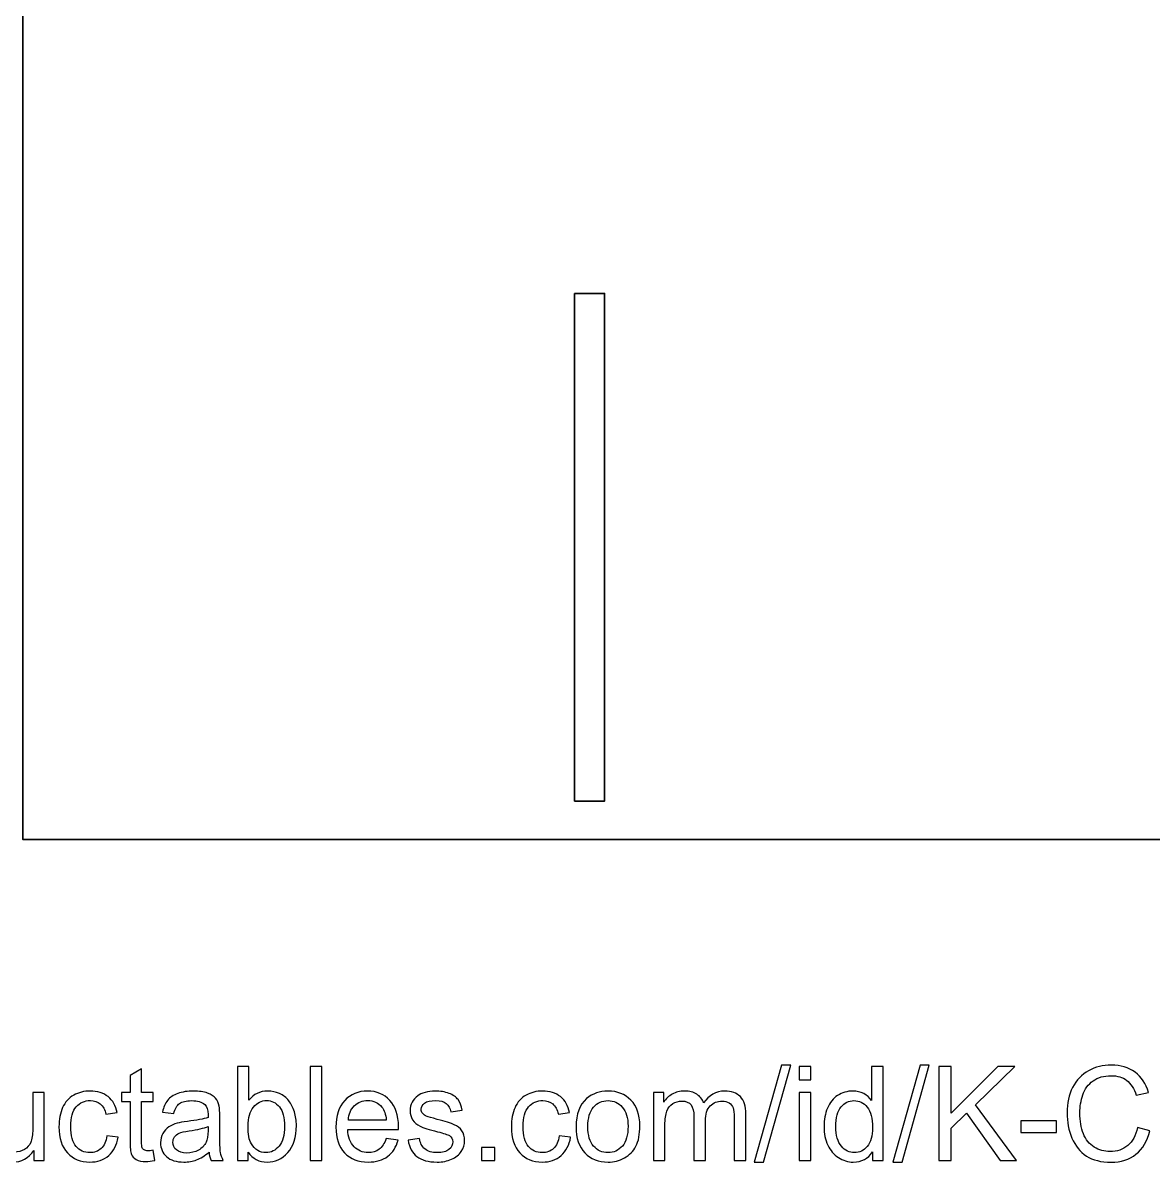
# Model space of a CAD drawing. Header units: centimetres. Extents: x -25 to 25, y -18.5 to 14.8.
# Drawn here: x 0.67 to 12.65, y -18.25 to -6.18 of the extents above; entities that cross this region are included whole.
import ezdxf

# ---------------------------------------------------------------- set-up
doc = ezdxf.new("R2010")
doc.units = ezdxf.units.CM
doc.header["$MEASUREMENT"] = 0
doc.layers.add('layer 1', color=7, linetype='Continuous')

msp = doc.modelspace()

# ---------------------------------------------------------------- linework, layer by layer
at = {"layer": 'layer 1', "color": 242, "lineweight": 35}
for points in [[(0.67501, 11.82863), (0.67501, 11.82863), (25.0088, 11.82863), (25.0088, 11.82863), (25.0088, 11.82863), (25.0088, 11.82863), (25.0088, -14.82707), (25.0088, -14.82707), (25.0088, -14.82707), (25.0088, -14.82707), (0.67501, -14.82707), (0.67501, -14.82707), (0.67501, -14.82707), (0.67501, -14.82707), (0.67501, 11.82863), (0.67501, 11.82863)], [(6.51891, -9.04319), (6.51891, -9.04319), (6.83665, -9.04319), (6.83665, -9.04319), (6.83665, -9.04319), (6.83665, -9.04319), (6.83665, -14.42004), (6.83665, -14.42004), (6.83665, -14.42004), (6.83665, -14.42004), (6.51891, -14.42004), (6.51891, -14.42004), (6.51891, -14.42004), (6.51891, -14.42004), (6.51891, -9.04319), (6.51891, -9.04319)]]:
    msp.add_open_spline(points, degree=3, knots=[0, 0, 0, 0, 0.2, 0.2, 0.2, 0.2, 0.4, 0.4, 0.4, 0.4, 0.6, 0.6, 0.6, 0.6, 1, 1, 1, 1], dxfattribs=at)
at = {"layer": 'layer 1', "color": 250}
for points, knots in [([(2.05432, -18.11922), (2.05432, -18.11922), (2.07101, -18.22722), (2.07101, -18.22722), (2.07101, -18.22722), (2.03671, -18.23441), (2.00589, -18.23811), (1.979, -18.23811), (1.979, -18.23811), (1.93474, -18.23811), (1.90044, -18.23116), (1.87587, -18.21702), (1.87587, -18.21702), (1.85154, -18.20289), (1.83439, -18.18458), (1.82442, -18.16164), (1.82442, -18.16164), (1.81446, -18.13869), (1.80959, -18.09049), (1.80959, -18.01702), (1.80959, -18.01702), (1.80959, -18.01702), (1.80959, -17.60126), (1.80959, -17.60126), (1.80959, -17.60126), (1.80959, -17.60126), (1.71921, -17.60126), (1.71921, -17.60126), (1.71921, -17.60126), (1.71921, -17.60126), (1.71921, -17.5067), (1.71921, -17.5067), (1.71921, -17.5067), (1.71921, -17.5067), (1.80959, -17.5067), (1.80959, -17.5067), (1.80959, -17.5067), (1.80959, -17.5067), (1.80959, -17.32825), (1.80959, -17.32825), (1.80959, -17.32825), (1.80959, -17.32825), (1.93196, -17.25478), (1.93196, -17.25478), (1.93196, -17.25478), (1.93196, -17.25478), (1.93196, -17.5067), (1.93196, -17.5067), (1.93196, -17.5067), (1.93196, -17.5067), (2.05432, -17.5067), (2.05432, -17.5067), (2.05432, -17.5067), (2.05432, -17.5067), (2.05432, -17.60126), (2.05432, -17.60126), (2.05432, -17.60126), (2.05432, -17.60126), (1.93196, -17.60126), (1.93196, -17.60126), (1.93196, -17.60126), (1.93196, -17.60126), (1.93196, -18.02397), (1.93196, -18.02397), (1.93196, -18.02397), (1.93196, -18.05897), (1.93404, -18.08145), (1.93845, -18.09141), (1.93845, -18.09141), (1.94262, -18.10138), (1.94957, -18.10926), (1.9593, -18.11528), (1.9593, -18.11528), (1.96904, -18.12108), (1.98294, -18.12409), (2.00102, -18.12409), (2.00102, -18.12409), (2.01446, -18.12409), (2.03231, -18.12247), (2.05432, -18.11922)], [0, 0, 0, 0, 0.04761905, 0.04761905, 0.04761905, 0.04761905, 0.0952381, 0.0952381, 0.0952381, 0.0952381, 0.14285714, 0.14285714, 0.14285714, 0.14285714, 0.19047619, 0.19047619, 0.19047619, 0.19047619, 0.23809524, 0.23809524, 0.23809524, 0.23809524, 0.28571429, 0.28571429, 0.28571429, 0.28571429, 0.33333333, 0.33333333, 0.33333333, 0.33333333, 0.38095238, 0.38095238, 0.38095238, 0.38095238, 0.42857143, 0.42857143, 0.42857143, 0.42857143, 0.47619048, 0.47619048, 0.47619048, 0.47619048, 0.52380952, 0.52380952, 0.52380952, 0.52380952, 0.57142857, 0.57142857, 0.57142857, 0.57142857, 0.61904762, 0.61904762, 0.61904762, 0.61904762, 0.66666667, 0.66666667, 0.66666667, 0.66666667, 0.71428571, 0.71428571, 0.71428571, 0.71428571, 0.76190476, 0.76190476, 0.76190476, 0.76190476, 0.80952381, 0.80952381, 0.80952381, 0.80952381, 0.85714286, 0.85714286, 0.85714286, 0.85714286, 0.9047619, 0.9047619, 0.9047619, 0.9047619, 1, 1, 1, 1]), ([(3.06106, -18.22838), (3.06106, -18.22838), (2.94703, -18.22838), (2.94703, -18.22838), (2.94703, -18.22838), (2.94703, -18.22838), (2.94703, -17.23277), (2.94703, -17.23277), (2.94703, -17.23277), (2.94703, -17.23277), (3.0694, -17.23277), (3.0694, -17.23277), (3.0694, -17.23277), (3.0694, -17.23277), (3.0694, -17.58805), (3.0694, -17.58805), (3.0694, -17.58805), (3.12108, -17.52362), (3.1869, -17.4914), (3.26709, -17.4914), (3.26709, -17.4914), (3.31135, -17.4914), (3.35353, -17.50021), (3.39316, -17.51806), (3.39316, -17.51806), (3.43279, -17.5359), (3.46523, -17.56116), (3.49096, -17.59338), (3.49096, -17.59338), (3.51645, -17.62582), (3.53661, -17.66476), (3.55098, -17.71041), (3.55098, -17.71041), (3.56558, -17.75583), (3.57277, -17.80473), (3.57277, -17.85665), (3.57277, -17.85665), (3.57277, -17.97994), (3.54218, -18.07542), (3.48123, -18.14263), (3.48123, -18.14263), (3.42004, -18.21007), (3.34681, -18.24368), (3.26129, -18.24368), (3.26129, -18.24368), (3.17624, -18.24368), (3.10949, -18.20822), (3.06106, -18.13753), (3.06106, -18.13753), (3.06106, -18.13753), (3.06106, -18.22838), (3.06106, -18.22838)], [0, 0, 0, 0, 0.07142857, 0.07142857, 0.07142857, 0.07142857, 0.14285714, 0.14285714, 0.14285714, 0.14285714, 0.21428571, 0.21428571, 0.21428571, 0.21428571, 0.28571429, 0.28571429, 0.28571429, 0.28571429, 0.35714286, 0.35714286, 0.35714286, 0.35714286, 0.42857143, 0.42857143, 0.42857143, 0.42857143, 0.5, 0.5, 0.5, 0.5, 0.57142857, 0.57142857, 0.57142857, 0.57142857, 0.64285714, 0.64285714, 0.64285714, 0.64285714, 0.71428571, 0.71428571, 0.71428571, 0.71428571, 0.78571429, 0.78571429, 0.78571429, 0.78571429, 0.85714286, 0.85714286, 0.85714286, 0.85714286, 1, 1, 1, 1]), ([(3.719, -18.22838), (3.719, -18.22838), (3.719, -17.23277), (3.719, -17.23277), (3.719, -17.23277), (3.719, -17.23277), (3.84137, -17.23277), (3.84137, -17.23277), (3.84137, -17.23277), (3.84137, -17.23277), (3.84137, -18.22838), (3.84137, -18.22838), (3.84137, -18.22838), (3.84137, -18.22838), (3.719, -18.22838), (3.719, -18.22838)], [0, 0, 0, 0, 0.2, 0.2, 0.2, 0.2, 0.4, 0.4, 0.4, 0.4, 0.6, 0.6, 0.6, 0.6, 1, 1, 1, 1]), ([(8.42081, -18.24507), (8.42081, -18.24507), (8.71004, -17.21608), (8.71004, -17.21608), (8.71004, -17.21608), (8.71004, -17.21608), (8.80853, -17.21608), (8.80853, -17.21608), (8.80853, -17.21608), (8.80853, -17.21608), (8.51931, -18.24507), (8.51931, -18.24507), (8.51931, -18.24507), (8.51931, -18.24507), (8.42081, -18.24507), (8.42081, -18.24507)], [0, 0, 0, 0, 0.2, 0.2, 0.2, 0.2, 0.4, 0.4, 0.4, 0.4, 0.6, 0.6, 0.6, 0.6, 1, 1, 1, 1]), ([(8.89891, -17.37182), (8.89891, -17.37182), (8.89891, -17.23277), (8.89891, -17.23277), (8.89891, -17.23277), (8.89891, -17.23277), (9.02128, -17.23277), (9.02128, -17.23277), (9.02128, -17.23277), (9.02128, -17.23277), (9.02128, -17.37182), (9.02128, -17.37182), (9.02128, -17.37182), (9.02128, -17.37182), (8.89891, -17.37182), (8.89891, -17.37182)], [0, 0, 0, 0, 0.2, 0.2, 0.2, 0.2, 0.4, 0.4, 0.4, 0.4, 0.6, 0.6, 0.6, 0.6, 1, 1, 1, 1]), ([(9.67367, -18.22838), (9.67367, -18.22838), (9.67367, -18.13684), (9.67367, -18.13684), (9.67367, -18.13684), (9.62801, -18.20799), (9.5608, -18.24368), (9.47204, -18.24368), (9.47204, -18.24368), (9.41457, -18.24368), (9.36173, -18.22792), (9.31376, -18.19617), (9.31376, -18.19617), (9.26555, -18.16465), (9.22824, -18.12038), (9.20159, -18.06384), (9.20159, -18.06384), (9.17517, -18.00706), (9.16196, -17.94193), (9.16196, -17.86824), (9.16196, -17.86824), (9.16196, -17.79639), (9.17401, -17.73127), (9.19788, -17.67264), (9.19788, -17.67264), (9.22198, -17.61423), (9.2579, -17.56927), (9.30588, -17.53822), (9.30588, -17.53822), (9.35362, -17.50693), (9.40738, -17.4914), (9.46648, -17.4914), (9.46648, -17.4914), (9.51005, -17.4914), (9.54875, -17.50067), (9.58259, -17.51898), (9.58259, -17.51898), (9.61643, -17.53729), (9.644, -17.56139), (9.66533, -17.59083), (9.66533, -17.59083), (9.66533, -17.59083), (9.66533, -17.23277), (9.66533, -17.23277), (9.66533, -17.23277), (9.66533, -17.23277), (9.78769, -17.23277), (9.78769, -17.23277), (9.78769, -17.23277), (9.78769, -17.23277), (9.78769, -18.22838), (9.78769, -18.22838), (9.78769, -18.22838), (9.78769, -18.22838), (9.67367, -18.22838), (9.67367, -18.22838)], [0, 0, 0, 0, 0.06666667, 0.06666667, 0.06666667, 0.06666667, 0.13333333, 0.13333333, 0.13333333, 0.13333333, 0.2, 0.2, 0.2, 0.2, 0.26666667, 0.26666667, 0.26666667, 0.26666667, 0.33333333, 0.33333333, 0.33333333, 0.33333333, 0.4, 0.4, 0.4, 0.4, 0.46666667, 0.46666667, 0.46666667, 0.46666667, 0.53333333, 0.53333333, 0.53333333, 0.53333333, 0.6, 0.6, 0.6, 0.6, 0.66666667, 0.66666667, 0.66666667, 0.66666667, 0.73333333, 0.73333333, 0.73333333, 0.73333333, 0.8, 0.8, 0.8, 0.8, 0.86666667, 0.86666667, 0.86666667, 0.86666667, 1, 1, 1, 1]), ([(9.88943, -18.24507), (9.88943, -18.24507), (10.17866, -17.21608), (10.17866, -17.21608), (10.17866, -17.21608), (10.17866, -17.21608), (10.27715, -17.21608), (10.27715, -17.21608), (10.27715, -17.21608), (10.27715, -17.21608), (9.98793, -18.24507), (9.98793, -18.24507), (9.98793, -18.24507), (9.98793, -18.24507), (9.88943, -18.24507), (9.88943, -18.24507)], [0, 0, 0, 0, 0.2, 0.2, 0.2, 0.2, 0.4, 0.4, 0.4, 0.4, 0.6, 0.6, 0.6, 0.6, 1, 1, 1, 1]), ([(10.37727, -18.22838), (10.37727, -18.22838), (10.37727, -17.23277), (10.37727, -17.23277), (10.37727, -17.23277), (10.37727, -17.23277), (10.50937, -17.23277), (10.50937, -17.23277), (10.50937, -17.23277), (10.50937, -17.23277), (10.50937, -17.7264), (10.50937, -17.7264), (10.50937, -17.7264), (10.50937, -17.7264), (11.00393, -17.23277), (11.00393, -17.23277), (11.00393, -17.23277), (11.00393, -17.23277), (11.18238, -17.23277), (11.18238, -17.23277), (11.18238, -17.23277), (11.18238, -17.23277), (10.76476, -17.63648), (10.76476, -17.63648), (10.76476, -17.63648), (10.76476, -17.63648), (11.20046, -18.22838), (11.20046, -18.22838), (11.20046, -18.22838), (11.20046, -18.22838), (11.02664, -18.22838), (11.02664, -18.22838), (11.02664, -18.22838), (11.02664, -18.22838), (10.67229, -17.72594), (10.67229, -17.72594), (10.67229, -17.72594), (10.67229, -17.72594), (10.50937, -17.88353), (10.50937, -17.88353), (10.50937, -17.88353), (10.50937, -17.88353), (10.50937, -18.22838), (10.50937, -18.22838), (10.50937, -18.22838), (10.50937, -18.22838), (10.37727, -18.22838), (10.37727, -18.22838)], [0, 0, 0, 0, 0.07692308, 0.07692308, 0.07692308, 0.07692308, 0.15384615, 0.15384615, 0.15384615, 0.15384615, 0.23076923, 0.23076923, 0.23076923, 0.23076923, 0.30769231, 0.30769231, 0.30769231, 0.30769231, 0.38461538, 0.38461538, 0.38461538, 0.38461538, 0.46153846, 0.46153846, 0.46153846, 0.46153846, 0.53846154, 0.53846154, 0.53846154, 0.53846154, 0.61538462, 0.61538462, 0.61538462, 0.61538462, 0.69230769, 0.69230769, 0.69230769, 0.69230769, 0.76923077, 0.76923077, 0.76923077, 0.76923077, 0.84615385, 0.84615385, 0.84615385, 0.84615385, 1, 1, 1, 1]), ([(12.48252, -17.87913), (12.48252, -17.87913), (12.61461, -17.9125), (12.61461, -17.9125), (12.61461, -17.9125), (12.58704, -18.02073), (12.53744, -18.103), (12.46583, -18.15978), (12.46583, -18.15978), (12.39422, -18.21656), (12.30661, -18.24507), (12.20302, -18.24507), (12.20302, -18.24507), (12.09595, -18.24507), (12.00881, -18.22328), (11.9416, -18.17948), (11.9416, -18.17948), (11.87439, -18.13591), (11.82341, -18.07264), (11.78841, -17.98991), (11.78841, -17.98991), (11.75342, -17.90694), (11.73581, -17.81818), (11.73581, -17.72316), (11.73581, -17.72316), (11.73581, -17.61956), (11.75551, -17.52918), (11.79513, -17.45201), (11.79513, -17.45201), (11.83476, -17.37483), (11.89108, -17.3162), (11.96408, -17.27611), (11.96408, -17.27611), (12.03709, -17.23601), (12.1175, -17.21608), (12.20511, -17.21608), (12.20511, -17.21608), (12.30476, -17.21608), (12.38842, -17.24134), (12.4561, -17.2921), (12.4561, -17.2921), (12.524, -17.34285), (12.57128, -17.414), (12.59793, -17.50577), (12.59793, -17.50577), (12.59793, -17.50577), (12.46861, -17.53636), (12.46861, -17.53636), (12.46861, -17.53636), (12.44567, -17.46406), (12.41206, -17.41122), (12.36826, -17.37831), (12.36826, -17.37831), (12.32446, -17.34517), (12.2693, -17.32871), (12.20279, -17.32871), (12.20279, -17.32871), (12.12654, -17.32871), (12.06258, -17.34702), (12.01136, -17.38364), (12.01136, -17.38364), (11.96014, -17.42026), (11.92399, -17.46962), (11.90336, -17.53127), (11.90336, -17.53127), (11.88251, -17.59314), (11.87208, -17.65688), (11.87208, -17.72246), (11.87208, -17.72246), (11.87208, -17.80705), (11.88436, -17.88098), (11.90893, -17.94402), (11.90893, -17.94402), (11.93349, -18.00729), (11.97173, -18.05433), (12.02364, -18.08562), (12.02364, -18.08562), (12.07556, -18.11691), (12.13164, -18.13243), (12.19213, -18.13243), (12.19213, -18.13243), (12.26583, -18.13243), (12.32794, -18.11111), (12.37892, -18.0687), (12.37892, -18.0687), (12.42991, -18.02606), (12.46444, -17.96302), (12.48252, -17.87913)], [0, 0, 0, 0, 0.04347826, 0.04347826, 0.04347826, 0.04347826, 0.08695652, 0.08695652, 0.08695652, 0.08695652, 0.13043478, 0.13043478, 0.13043478, 0.13043478, 0.17391304, 0.17391304, 0.17391304, 0.17391304, 0.2173913, 0.2173913, 0.2173913, 0.2173913, 0.26086957, 0.26086957, 0.26086957, 0.26086957, 0.30434783, 0.30434783, 0.30434783, 0.30434783, 0.34782609, 0.34782609, 0.34782609, 0.34782609, 0.39130435, 0.39130435, 0.39130435, 0.39130435, 0.43478261, 0.43478261, 0.43478261, 0.43478261, 0.47826087, 0.47826087, 0.47826087, 0.47826087, 0.52173913, 0.52173913, 0.52173913, 0.52173913, 0.56521739, 0.56521739, 0.56521739, 0.56521739, 0.60869565, 0.60869565, 0.60869565, 0.60869565, 0.65217391, 0.65217391, 0.65217391, 0.65217391, 0.69565217, 0.69565217, 0.69565217, 0.69565217, 0.73913043, 0.73913043, 0.73913043, 0.73913043, 0.7826087, 0.7826087, 0.7826087, 0.7826087, 0.82608696, 0.82608696, 0.82608696, 0.82608696, 0.86956522, 0.86956522, 0.86956522, 0.86956522, 0.91304348, 0.91304348, 0.91304348, 0.91304348, 1, 1, 1, 1]), ([(1.56486, -17.96418), (1.56486, -17.96418), (1.68445, -17.98087), (1.68445, -17.98087), (1.68445, -17.98087), (1.67124, -18.06314), (1.63786, -18.12734), (1.58386, -18.17392), (1.58386, -18.17392), (1.52987, -18.2205), (1.46335, -18.24368), (1.38479, -18.24368), (1.38479, -18.24368), (1.28629, -18.24368), (1.20703, -18.21146), (1.14724, -18.14703), (1.14724, -18.14703), (1.08722, -18.08261), (1.05732, -17.99037), (1.05732, -17.87032), (1.05732, -17.87032), (1.05732, -17.79245), (1.0703, -17.72455), (1.09602, -17.66615), (1.09602, -17.66615), (1.12175, -17.60798), (1.16091, -17.56417), (1.21375, -17.53521), (1.21375, -17.53521), (1.26636, -17.506), (1.32361, -17.4914), (1.38572, -17.4914), (1.38572, -17.4914), (1.46382, -17.4914), (1.52801, -17.5111), (1.57761, -17.55073), (1.57761, -17.55073), (1.62743, -17.59036), (1.65942, -17.64668), (1.67332, -17.71945), (1.67332, -17.71945), (1.67332, -17.71945), (1.55513, -17.73753), (1.55513, -17.73753), (1.55513, -17.73753), (1.54377, -17.68909), (1.52384, -17.6527), (1.49487, -17.62814), (1.49487, -17.62814), (1.46613, -17.6038), (1.43137, -17.59152), (1.39058, -17.59152), (1.39058, -17.59152), (1.32894, -17.59152), (1.27888, -17.61354), (1.24017, -17.65757), (1.24017, -17.65757), (1.2017, -17.70184), (1.18247, -17.77136), (1.18247, -17.86684), (1.18247, -17.86684), (1.18247, -17.96372), (1.20101, -18.03394), (1.23809, -18.07774), (1.23809, -18.07774), (1.2754, -18.12154), (1.32384, -18.14356), (1.3834, -18.14356), (1.3834, -18.14356), (1.4316, -18.14356), (1.4717, -18.12896), (1.50368, -18.09953), (1.50368, -18.09953), (1.53589, -18.07032), (1.55629, -18.02513), (1.56486, -17.96418)], [0, 0, 0, 0, 0.05, 0.05, 0.05, 0.05, 0.1, 0.1, 0.1, 0.1, 0.15, 0.15, 0.15, 0.15, 0.2, 0.2, 0.2, 0.2, 0.25, 0.25, 0.25, 0.25, 0.3, 0.3, 0.3, 0.3, 0.35, 0.35, 0.35, 0.35, 0.4, 0.4, 0.4, 0.4, 0.45, 0.45, 0.45, 0.45, 0.5, 0.5, 0.5, 0.5, 0.55, 0.55, 0.55, 0.55, 0.6, 0.6, 0.6, 0.6, 0.65, 0.65, 0.65, 0.65, 0.7, 0.7, 0.7, 0.7, 0.75, 0.75, 0.75, 0.75, 0.8, 0.8, 0.8, 0.8, 0.85, 0.85, 0.85, 0.85, 0.9, 0.9, 0.9, 0.9, 1, 1, 1, 1]), ([(2.64645, -18.138), (2.60103, -18.1767), (2.55723, -18.20381), (2.51528, -18.21981), (2.51528, -18.21981), (2.47333, -18.2358), (2.42837, -18.24368), (2.38017, -18.24368), (2.38017, -18.24368), (2.30091, -18.24368), (2.23996, -18.22444), (2.19731, -18.18574), (2.19731, -18.18574), (2.15467, -18.14727), (2.13335, -18.0979), (2.13335, -18.03788), (2.13335, -18.03788), (2.13335, -18.00265), (2.14146, -17.97044), (2.15745, -17.94124), (2.15745, -17.94124), (2.17367, -17.91204), (2.19476, -17.88886), (2.22072, -17.87125), (2.22072, -17.87125), (2.24691, -17.85363), (2.27611, -17.84019), (2.30879, -17.83115), (2.30879, -17.83115), (2.33289, -17.8249), (2.36927, -17.81887), (2.41771, -17.81285), (2.41771, -17.81285), (2.51644, -17.80126), (2.58944, -17.78712), (2.63602, -17.7709), (2.63602, -17.7709), (2.63649, -17.75421), (2.63672, -17.74355), (2.63672, -17.73915), (2.63672, -17.73915), (2.63672, -17.68955), (2.62513, -17.65456), (2.60195, -17.63416), (2.60195, -17.63416), (2.57067, -17.60659), (2.52408, -17.59291), (2.46244, -17.59291), (2.46244, -17.59291), (2.40473, -17.59291), (2.36209, -17.60311), (2.33474, -17.62327), (2.33474, -17.62327), (2.30716, -17.64343), (2.287, -17.67912), (2.27379, -17.73057), (2.27379, -17.73057), (2.27379, -17.73057), (2.15421, -17.71389), (2.15421, -17.71389), (2.15421, -17.71389), (2.1651, -17.66267), (2.18294, -17.62119), (2.20797, -17.58967), (2.20797, -17.58967), (2.233, -17.55815), (2.26916, -17.53405), (2.31643, -17.5169), (2.31643, -17.5169), (2.36348, -17.49998), (2.41841, -17.4914), (2.48052, -17.4914), (2.48052, -17.4914), (2.54216, -17.4914), (2.59245, -17.49859), (2.63115, -17.51319), (2.63115, -17.51319), (2.66963, -17.52779), (2.69813, -17.54587), (2.71621, -17.56788), (2.71621, -17.56788), (2.73429, -17.5899), (2.74703, -17.61771), (2.75445, -17.65131), (2.75445, -17.65131), (2.75839, -17.67217), (2.76047, -17.70972), (2.76047, -17.76371), (2.76047, -17.76371), (2.76047, -17.76371), (2.76047, -17.92594), (2.76047, -17.92594), (2.76047, -17.92594), (2.76047, -18.03927), (2.76302, -18.11088), (2.76812, -18.14124), (2.76812, -18.14124), (2.77299, -18.1716), (2.78319, -18.20057), (2.79802, -18.22838), (2.79802, -18.22838), (2.79802, -18.22838), (2.67009, -18.22838), (2.67009, -18.22838), (2.67009, -18.22838), (2.65781, -18.20266), (2.64993, -18.17253), (2.64645, -18.138)], [0, 0, 0, 0, 0.03571429, 0.03571429, 0.03571429, 0.03571429, 0.07142857, 0.07142857, 0.07142857, 0.07142857, 0.10714286, 0.10714286, 0.10714286, 0.10714286, 0.14285714, 0.14285714, 0.14285714, 0.14285714, 0.17857143, 0.17857143, 0.17857143, 0.17857143, 0.21428571, 0.21428571, 0.21428571, 0.21428571, 0.25, 0.25, 0.25, 0.25, 0.28571429, 0.28571429, 0.28571429, 0.28571429, 0.32142857, 0.32142857, 0.32142857, 0.32142857, 0.35714286, 0.35714286, 0.35714286, 0.35714286, 0.39285714, 0.39285714, 0.39285714, 0.39285714, 0.42857143, 0.42857143, 0.42857143, 0.42857143, 0.46428571, 0.46428571, 0.46428571, 0.46428571, 0.5, 0.5, 0.5, 0.5, 0.53571429, 0.53571429, 0.53571429, 0.53571429, 0.57142857, 0.57142857, 0.57142857, 0.57142857, 0.60714286, 0.60714286, 0.60714286, 0.60714286, 0.64285714, 0.64285714, 0.64285714, 0.64285714, 0.67857143, 0.67857143, 0.67857143, 0.67857143, 0.71428571, 0.71428571, 0.71428571, 0.71428571, 0.75, 0.75, 0.75, 0.75, 0.78571429, 0.78571429, 0.78571429, 0.78571429, 0.82142857, 0.82142857, 0.82142857, 0.82142857, 0.85714286, 0.85714286, 0.85714286, 0.85714286, 0.89285714, 0.89285714, 0.89285714, 0.89285714, 0.92857143, 0.92857143, 0.92857143, 0.92857143, 1, 1, 1, 1]), ([(4.52296, -17.99477), (4.52296, -17.99477), (4.6495, -18.01146), (4.6495, -18.01146), (4.6495, -18.01146), (4.6298, -18.08492), (4.59295, -18.14217), (4.53918, -18.18272), (4.53918, -18.18272), (4.48541, -18.22328), (4.41682, -18.24368), (4.33315, -18.24368), (4.33315, -18.24368), (4.22794, -18.24368), (4.14451, -18.21123), (4.08286, -18.14634), (4.08286, -18.14634), (4.02121, -18.08168), (3.99039, -17.9906), (3.99039, -17.87357), (3.99039, -17.87357), (3.99039, -17.75259), (4.02144, -17.6585), (4.08379, -17.59175), (4.08379, -17.59175), (4.14613, -17.52478), (4.22701, -17.4914), (4.32643, -17.4914), (4.32643, -17.4914), (4.42261, -17.4914), (4.50117, -17.52408), (4.56212, -17.58967), (4.56212, -17.58967), (4.62308, -17.65525), (4.65367, -17.74749), (4.65367, -17.86638), (4.65367, -17.86638), (4.65367, -17.87357), (4.65344, -17.88446), (4.65297, -17.89883), (4.65297, -17.89883), (4.65297, -17.89883), (4.11554, -17.89883), (4.11554, -17.89883), (4.11554, -17.89883), (4.12017, -17.97785), (4.14242, -18.03857), (4.18274, -18.08052), (4.18274, -18.08052), (4.22284, -18.12247), (4.27313, -18.14356), (4.33315, -18.14356), (4.33315, -18.14356), (4.37788, -18.14356), (4.41612, -18.13174), (4.44764, -18.1081), (4.44764, -18.1081), (4.47939, -18.08446), (4.50442, -18.04669), (4.52296, -17.99477)], [0, 0, 0, 0, 0.0625, 0.0625, 0.0625, 0.0625, 0.125, 0.125, 0.125, 0.125, 0.1875, 0.1875, 0.1875, 0.1875, 0.25, 0.25, 0.25, 0.25, 0.3125, 0.3125, 0.3125, 0.3125, 0.375, 0.375, 0.375, 0.375, 0.4375, 0.4375, 0.4375, 0.4375, 0.5, 0.5, 0.5, 0.5, 0.5625, 0.5625, 0.5625, 0.5625, 0.625, 0.625, 0.625, 0.625, 0.6875, 0.6875, 0.6875, 0.6875, 0.75, 0.75, 0.75, 0.75, 0.8125, 0.8125, 0.8125, 0.8125, 0.875, 0.875, 0.875, 0.875, 1, 1, 1, 1]), ([(4.75541, -18.01285), (4.75541, -18.01285), (4.87638, -17.99338), (4.87638, -17.99338), (4.87638, -17.99338), (4.8831, -18.04182), (4.90211, -18.0789), (4.93316, -18.10486), (4.93316, -18.10486), (4.96422, -18.13058), (5.00779, -18.14356), (5.06341, -18.14356), (5.06341, -18.14356), (5.11972, -18.14356), (5.16144, -18.1322), (5.18878, -18.10926), (5.18878, -18.10926), (5.2159, -18.08655), (5.22957, -18.05966), (5.22957, -18.02884), (5.22957, -18.02884), (5.22957, -18.00126), (5.21729, -17.97948), (5.19296, -17.96372), (5.19296, -17.96372), (5.17581, -17.95283), (5.13409, -17.93915), (5.06781, -17.92223), (5.06781, -17.92223), (4.97835, -17.89975), (4.91647, -17.88029), (4.88171, -17.86383), (4.88171, -17.86383), (4.84718, -17.84715), (4.82099, -17.82443), (4.80315, -17.79523), (4.80315, -17.79523), (4.7853, -17.76626), (4.77626, -17.73405), (4.77626, -17.69882), (4.77626, -17.69882), (4.77626, -17.66661), (4.78368, -17.63695), (4.79828, -17.6096), (4.79828, -17.6096), (4.81311, -17.58225), (4.83304, -17.55954), (4.8583, -17.54146), (4.8583, -17.54146), (4.87731, -17.52756), (4.90326, -17.51574), (4.93594, -17.506), (4.93594, -17.506), (4.96885, -17.49627), (5.00385, -17.4914), (5.04139, -17.4914), (5.04139, -17.4914), (5.09794, -17.4914), (5.14753, -17.49952), (5.19018, -17.51597), (5.19018, -17.51597), (5.23305, -17.53219), (5.26457, -17.55444), (5.28496, -17.58225), (5.28496, -17.58225), (5.30513, -17.61029), (5.31926, -17.64761), (5.32691, -17.69442), (5.32691, -17.69442), (5.32691, -17.69442), (5.20733, -17.71111), (5.20733, -17.71111), (5.20733, -17.71111), (5.20199, -17.67356), (5.18624, -17.64413), (5.16028, -17.62304), (5.16028, -17.62304), (5.13432, -17.60195), (5.09771, -17.59152), (5.0502, -17.59152), (5.0502, -17.59152), (4.99434, -17.59152), (4.95425, -17.60079), (4.93038, -17.61933), (4.93038, -17.61933), (4.90651, -17.63787), (4.89446, -17.65966), (4.89446, -17.68445), (4.89446, -17.68445), (4.89446, -17.70021), (4.89932, -17.71458), (4.90929, -17.72733), (4.90929, -17.72733), (4.91926, -17.74031), (4.93478, -17.7512), (4.9561, -17.75977), (4.9561, -17.75977), (4.96839, -17.76441), (5.00408, -17.77484), (5.06387, -17.79106), (5.06387, -17.79106), (5.15008, -17.81401), (5.21034, -17.83301), (5.24464, -17.84761), (5.24464, -17.84761), (5.27894, -17.86221), (5.30582, -17.88376), (5.32529, -17.91157), (5.32529, -17.91157), (5.34499, -17.93962), (5.35472, -17.97438), (5.35472, -18.01609), (5.35472, -18.01609), (5.35472, -18.05665), (5.3429, -18.09489), (5.31903, -18.13081), (5.31903, -18.13081), (5.29516, -18.16673), (5.26086, -18.19454), (5.21613, -18.21424), (5.21613, -18.21424), (5.17117, -18.23394), (5.12042, -18.24368), (5.06387, -18.24368), (5.06387, -18.24368), (4.97024, -18.24368), (4.89863, -18.22421), (4.8495, -18.18551), (4.8495, -18.18551), (4.80037, -18.14657), (4.76908, -18.0891), (4.75541, -18.01285)], [0, 0, 0, 0, 0.02941176, 0.02941176, 0.02941176, 0.02941176, 0.05882353, 0.05882353, 0.05882353, 0.05882353, 0.08823529, 0.08823529, 0.08823529, 0.08823529, 0.11764706, 0.11764706, 0.11764706, 0.11764706, 0.14705882, 0.14705882, 0.14705882, 0.14705882, 0.17647059, 0.17647059, 0.17647059, 0.17647059, 0.20588235, 0.20588235, 0.20588235, 0.20588235, 0.23529412, 0.23529412, 0.23529412, 0.23529412, 0.26470588, 0.26470588, 0.26470588, 0.26470588, 0.29411765, 0.29411765, 0.29411765, 0.29411765, 0.32352941, 0.32352941, 0.32352941, 0.32352941, 0.35294118, 0.35294118, 0.35294118, 0.35294118, 0.38235294, 0.38235294, 0.38235294, 0.38235294, 0.41176471, 0.41176471, 0.41176471, 0.41176471, 0.44117647, 0.44117647, 0.44117647, 0.44117647, 0.47058824, 0.47058824, 0.47058824, 0.47058824, 0.5, 0.5, 0.5, 0.5, 0.52941176, 0.52941176, 0.52941176, 0.52941176, 0.55882353, 0.55882353, 0.55882353, 0.55882353, 0.58823529, 0.58823529, 0.58823529, 0.58823529, 0.61764706, 0.61764706, 0.61764706, 0.61764706, 0.64705882, 0.64705882, 0.64705882, 0.64705882, 0.67647059, 0.67647059, 0.67647059, 0.67647059, 0.70588235, 0.70588235, 0.70588235, 0.70588235, 0.73529412, 0.73529412, 0.73529412, 0.73529412, 0.76470588, 0.76470588, 0.76470588, 0.76470588, 0.79411765, 0.79411765, 0.79411765, 0.79411765, 0.82352941, 0.82352941, 0.82352941, 0.82352941, 0.85294118, 0.85294118, 0.85294118, 0.85294118, 0.88235294, 0.88235294, 0.88235294, 0.88235294, 0.91176471, 0.91176471, 0.91176471, 0.91176471, 0.94117647, 0.94117647, 0.94117647, 0.94117647, 1, 1, 1, 1]), ([(6.35705, -17.96418), (6.35705, -17.96418), (6.47664, -17.98087), (6.47664, -17.98087), (6.47664, -17.98087), (6.46343, -18.06314), (6.43005, -18.12734), (6.37605, -18.17392), (6.37605, -18.17392), (6.32206, -18.2205), (6.25554, -18.24368), (6.17698, -18.24368), (6.17698, -18.24368), (6.07848, -18.24368), (5.99922, -18.21146), (5.93943, -18.14703), (5.93943, -18.14703), (5.87941, -18.08261), (5.84951, -17.99037), (5.84951, -17.87032), (5.84951, -17.87032), (5.84951, -17.79245), (5.86249, -17.72455), (5.88821, -17.66615), (5.88821, -17.66615), (5.91394, -17.60798), (5.9531, -17.56417), (6.00594, -17.53521), (6.00594, -17.53521), (6.05855, -17.506), (6.1158, -17.4914), (6.17791, -17.4914), (6.17791, -17.4914), (6.25601, -17.4914), (6.3202, -17.5111), (6.3698, -17.55073), (6.3698, -17.55073), (6.41962, -17.59036), (6.45161, -17.64668), (6.46551, -17.71945), (6.46551, -17.71945), (6.46551, -17.71945), (6.34732, -17.73753), (6.34732, -17.73753), (6.34732, -17.73753), (6.33596, -17.68909), (6.31603, -17.6527), (6.28706, -17.62814), (6.28706, -17.62814), (6.25832, -17.6038), (6.22356, -17.59152), (6.18277, -17.59152), (6.18277, -17.59152), (6.12113, -17.59152), (6.07107, -17.61354), (6.03236, -17.65757), (6.03236, -17.65757), (5.99389, -17.70184), (5.97466, -17.77136), (5.97466, -17.86684), (5.97466, -17.86684), (5.97466, -17.96372), (5.9932, -18.03394), (6.03028, -18.07774), (6.03028, -18.07774), (6.06759, -18.12154), (6.11603, -18.14356), (6.17559, -18.14356), (6.17559, -18.14356), (6.22379, -18.14356), (6.26389, -18.12896), (6.29587, -18.09953), (6.29587, -18.09953), (6.32808, -18.07032), (6.34848, -18.02513), (6.35705, -17.96418)], [0, 0, 0, 0, 0.05, 0.05, 0.05, 0.05, 0.1, 0.1, 0.1, 0.1, 0.15, 0.15, 0.15, 0.15, 0.2, 0.2, 0.2, 0.2, 0.25, 0.25, 0.25, 0.25, 0.3, 0.3, 0.3, 0.3, 0.35, 0.35, 0.35, 0.35, 0.4, 0.4, 0.4, 0.4, 0.45, 0.45, 0.45, 0.45, 0.5, 0.5, 0.5, 0.5, 0.55, 0.55, 0.55, 0.55, 0.6, 0.6, 0.6, 0.6, 0.65, 0.65, 0.65, 0.65, 0.7, 0.7, 0.7, 0.7, 0.75, 0.75, 0.75, 0.75, 0.8, 0.8, 0.8, 0.8, 0.85, 0.85, 0.85, 0.85, 0.9, 0.9, 0.9, 0.9, 1, 1, 1, 1]), ([(6.53504, -17.86754), (6.53504, -17.73428), (6.57212, -17.63555), (6.64651, -17.57136), (6.64651, -17.57136), (6.70839, -17.51806), (6.78417, -17.4914), (6.8734, -17.4914), (6.8734, -17.4914), (6.97236, -17.4914), (7.05347, -17.52385), (7.11651, -17.58874), (7.11651, -17.58874), (7.17931, -17.6534), (7.21083, -17.74309), (7.21083, -17.85734), (7.21083, -17.85734), (7.21083, -17.95004), (7.19692, -18.02281), (7.16911, -18.07589), (7.16911, -18.07589), (7.1413, -18.12896), (7.10075, -18.17021), (7.04744, -18.19964), (7.04744, -18.19964), (6.99437, -18.22908), (6.9362, -18.24368), (6.8734, -18.24368), (6.8734, -18.24368), (6.77235, -18.24368), (6.69078, -18.21146), (6.62843, -18.1468), (6.62843, -18.1468), (6.56609, -18.08214), (6.53504, -17.98898), (6.53504, -17.86754)], [0, 0, 0, 0, 0.1, 0.1, 0.1, 0.1, 0.2, 0.2, 0.2, 0.2, 0.3, 0.3, 0.3, 0.3, 0.4, 0.4, 0.4, 0.4, 0.5, 0.5, 0.5, 0.5, 0.6, 0.6, 0.6, 0.6, 0.7, 0.7, 0.7, 0.7, 0.8, 0.8, 0.8, 0.8, 1, 1, 1, 1]), ([(7.35428, -18.22838), (7.35428, -18.22838), (7.35428, -17.5067), (7.35428, -17.5067), (7.35428, -17.5067), (7.35428, -17.5067), (7.46414, -17.5067), (7.46414, -17.5067), (7.46414, -17.5067), (7.46414, -17.5067), (7.46414, -17.60867), (7.46414, -17.60867), (7.46414, -17.60867), (7.48662, -17.57345), (7.51674, -17.54494), (7.55429, -17.52362), (7.55429, -17.52362), (7.59183, -17.50207), (7.63447, -17.4914), (7.68245, -17.4914), (7.68245, -17.4914), (7.73575, -17.4914), (7.77955, -17.50253), (7.81362, -17.52455), (7.81362, -17.52455), (7.84769, -17.54679), (7.87179, -17.57762), (7.88569, -17.61748), (7.88569, -17.61748), (7.94317, -17.53335), (8.01756, -17.4914), (8.10934, -17.4914), (8.10934, -17.4914), (8.18118, -17.4914), (8.23657, -17.5111), (8.27504, -17.55073), (8.27504, -17.55073), (8.31374, -17.59036), (8.33321, -17.65131), (8.33321, -17.73359), (8.33321, -17.73359), (8.33321, -17.73359), (8.33321, -18.22838), (8.33321, -18.22838), (8.33321, -18.22838), (8.33321, -18.22838), (8.21084, -18.22838), (8.21084, -18.22838), (8.21084, -18.22838), (8.21084, -18.22838), (8.21084, -17.77414), (8.21084, -17.77414), (8.21084, -17.77414), (8.21084, -17.72548), (8.20667, -17.69025), (8.19879, -17.6687), (8.19879, -17.6687), (8.19091, -17.64714), (8.17655, -17.62999), (8.15546, -17.61678), (8.15546, -17.61678), (8.1346, -17.60357), (8.11003, -17.59708), (8.08199, -17.59708), (8.08199, -17.59708), (8.031, -17.59708), (7.98882, -17.614), (7.95522, -17.64761), (7.95522, -17.64761), (7.92162, -17.68144), (7.90493, -17.73544), (7.90493, -17.8096), (7.90493, -17.8096), (7.90493, -17.8096), (7.90493, -18.22838), (7.90493, -18.22838), (7.90493, -18.22838), (7.90493, -18.22838), (7.78256, -18.22838), (7.78256, -18.22838), (7.78256, -18.22838), (7.78256, -18.22838), (7.78256, -17.76001), (7.78256, -17.76001), (7.78256, -17.76001), (7.78256, -17.70578), (7.7726, -17.66499), (7.75267, -17.63787), (7.75267, -17.63787), (7.73274, -17.61076), (7.70006, -17.59708), (7.65487, -17.59708), (7.65487, -17.59708), (7.62057, -17.59708), (7.58882, -17.60612), (7.55962, -17.6242), (7.55962, -17.6242), (7.53042, -17.64228), (7.50933, -17.6687), (7.49612, -17.70369), (7.49612, -17.70369), (7.48314, -17.73845), (7.47665, -17.78874), (7.47665, -17.85433), (7.47665, -17.85433), (7.47665, -17.85433), (7.47665, -18.22838), (7.47665, -18.22838), (7.47665, -18.22838), (7.47665, -18.22838), (7.35428, -18.22838), (7.35428, -18.22838)], [0, 0, 0, 0, 0.03448276, 0.03448276, 0.03448276, 0.03448276, 0.06896552, 0.06896552, 0.06896552, 0.06896552, 0.10344828, 0.10344828, 0.10344828, 0.10344828, 0.13793103, 0.13793103, 0.13793103, 0.13793103, 0.17241379, 0.17241379, 0.17241379, 0.17241379, 0.20689655, 0.20689655, 0.20689655, 0.20689655, 0.24137931, 0.24137931, 0.24137931, 0.24137931, 0.27586207, 0.27586207, 0.27586207, 0.27586207, 0.31034483, 0.31034483, 0.31034483, 0.31034483, 0.34482759, 0.34482759, 0.34482759, 0.34482759, 0.37931034, 0.37931034, 0.37931034, 0.37931034, 0.4137931, 0.4137931, 0.4137931, 0.4137931, 0.44827586, 0.44827586, 0.44827586, 0.44827586, 0.48275862, 0.48275862, 0.48275862, 0.48275862, 0.51724138, 0.51724138, 0.51724138, 0.51724138, 0.55172414, 0.55172414, 0.55172414, 0.55172414, 0.5862069, 0.5862069, 0.5862069, 0.5862069, 0.62068966, 0.62068966, 0.62068966, 0.62068966, 0.65517241, 0.65517241, 0.65517241, 0.65517241, 0.68965517, 0.68965517, 0.68965517, 0.68965517, 0.72413793, 0.72413793, 0.72413793, 0.72413793, 0.75862069, 0.75862069, 0.75862069, 0.75862069, 0.79310345, 0.79310345, 0.79310345, 0.79310345, 0.82758621, 0.82758621, 0.82758621, 0.82758621, 0.86206897, 0.86206897, 0.86206897, 0.86206897, 0.89655172, 0.89655172, 0.89655172, 0.89655172, 0.93103448, 0.93103448, 0.93103448, 0.93103448, 1, 1, 1, 1]), ([(0.7915, -18.22838), (0.7915, -18.22838), (0.7915, -18.12108), (0.7915, -18.12108), (0.7915, -18.12108), (0.73542, -18.20289), (0.6594, -18.24368), (0.56322, -18.24368), (0.56322, -18.24368), (0.52081, -18.24368), (0.48118, -18.23556), (0.44433, -18.21934), (0.44433, -18.21934), (0.40749, -18.20289), (0.38014, -18.18249), (0.36229, -18.15793), (0.36229, -18.15793), (0.34445, -18.13313), (0.33193, -18.103), (0.32475, -18.06731), (0.32475, -18.06731), (0.31988, -18.04321), (0.31733, -18.0052), (0.31733, -17.95329), (0.31733, -17.95329), (0.31733, -17.95329), (0.31733, -17.5067), (0.31733, -17.5067), (0.31733, -17.5067), (0.31733, -17.5067), (0.4397, -17.5067), (0.4397, -17.5067), (0.4397, -17.5067), (0.4397, -17.5067), (0.4397, -17.90601), (0.4397, -17.90601), (0.4397, -17.90601), (0.4397, -17.96974), (0.44225, -18.01285), (0.44712, -18.03487), (0.44712, -18.03487), (0.45476, -18.06708), (0.47099, -18.09211), (0.49602, -18.11042), (0.49602, -18.11042), (0.52081, -18.12873), (0.5514, -18.138), (0.58802, -18.138), (0.58802, -18.138), (0.62464, -18.138), (0.65894, -18.12873), (0.69092, -18.10995), (0.69092, -18.10995), (0.7229, -18.09118), (0.74561, -18.06546), (0.75906, -18.03324), (0.75906, -18.03324), (0.77227, -18.00103), (0.77899, -17.95398), (0.77899, -17.89257), (0.77899, -17.89257), (0.77899, -17.89257), (0.77899, -17.5067), (0.77899, -17.5067), (0.77899, -17.5067), (0.77899, -17.5067), (0.90135, -17.5067), (0.90135, -17.5067), (0.90135, -17.5067), (0.90135, -17.5067), (0.90135, -18.22838), (0.90135, -18.22838), (0.90135, -18.22838), (0.90135, -18.22838), (0.7915, -18.22838), (0.7915, -18.22838)], [0, 0, 0, 0, 0.05, 0.05, 0.05, 0.05, 0.1, 0.1, 0.1, 0.1, 0.15, 0.15, 0.15, 0.15, 0.2, 0.2, 0.2, 0.2, 0.25, 0.25, 0.25, 0.25, 0.3, 0.3, 0.3, 0.3, 0.35, 0.35, 0.35, 0.35, 0.4, 0.4, 0.4, 0.4, 0.45, 0.45, 0.45, 0.45, 0.5, 0.5, 0.5, 0.5, 0.55, 0.55, 0.55, 0.55, 0.6, 0.6, 0.6, 0.6, 0.65, 0.65, 0.65, 0.65, 0.7, 0.7, 0.7, 0.7, 0.75, 0.75, 0.75, 0.75, 0.8, 0.8, 0.8, 0.8, 0.85, 0.85, 0.85, 0.85, 0.9, 0.9, 0.9, 0.9, 1, 1, 1, 1]), ([(3.05967, -17.86221), (3.05967, -17.94842), (3.07149, -18.01076), (3.09489, -18.04923), (3.09489, -18.04923), (3.13336, -18.11204), (3.18528, -18.14356), (3.25086, -18.14356), (3.25086, -18.14356), (3.3044, -18.14356), (3.35052, -18.12038), (3.38922, -18.07403), (3.38922, -18.07403), (3.42815, -18.02768), (3.44762, -17.95862), (3.44762, -17.86684), (3.44762, -17.86684), (3.44762, -17.77275), (3.42908, -17.70346), (3.39177, -17.65873), (3.39177, -17.65873), (3.35446, -17.614), (3.30926, -17.59152), (3.25642, -17.59152), (3.25642, -17.59152), (3.20289, -17.59152), (3.15677, -17.6147), (3.11807, -17.66105), (3.11807, -17.66105), (3.07913, -17.7074), (3.05967, -17.77438), (3.05967, -17.86221)], [0, 0, 0, 0, 0.11111111, 0.11111111, 0.11111111, 0.11111111, 0.22222222, 0.22222222, 0.22222222, 0.22222222, 0.33333333, 0.33333333, 0.33333333, 0.33333333, 0.44444444, 0.44444444, 0.44444444, 0.44444444, 0.55555556, 0.55555556, 0.55555556, 0.55555556, 0.66666667, 0.66666667, 0.66666667, 0.66666667, 0.77777778, 0.77777778, 0.77777778, 0.77777778, 1, 1, 1, 1]), ([(4.12249, -17.79871), (4.12249, -17.79871), (4.52435, -17.79871), (4.52435, -17.79871), (4.52435, -17.79871), (4.51902, -17.73799), (4.50349, -17.69257), (4.47823, -17.66221), (4.47823, -17.66221), (4.43953, -17.61516), (4.389, -17.59152), (4.32713, -17.59152), (4.32713, -17.59152), (4.27104, -17.59152), (4.224, -17.61029), (4.18576, -17.64784), (4.18576, -17.64784), (4.14775, -17.68538), (4.12666, -17.73567), (4.12249, -17.79871)], [0, 0, 0, 0, 0.16666667, 0.16666667, 0.16666667, 0.16666667, 0.33333333, 0.33333333, 0.33333333, 0.33333333, 0.5, 0.5, 0.5, 0.5, 0.66666667, 0.66666667, 0.66666667, 0.66666667, 1, 1, 1, 1]), ([(6.66018, -17.86777), (6.66018, -17.96001), (6.68035, -18.02907), (6.72067, -18.07473), (6.72067, -18.07473), (6.76123, -18.12061), (6.81198, -18.14356), (6.8734, -18.14356), (6.8734, -18.14356), (6.93412, -18.14356), (6.98464, -18.12061), (7.0252, -18.0745), (7.0252, -18.0745), (7.06552, -18.02838), (7.08568, -17.95816), (7.08568, -17.86383), (7.08568, -17.86383), (7.08568, -17.77484), (7.06529, -17.7074), (7.02473, -17.66174), (7.02473, -17.66174), (6.98418, -17.61586), (6.93365, -17.59291), (6.8734, -17.59291), (6.8734, -17.59291), (6.81198, -17.59291), (6.76123, -17.61562), (6.72067, -17.66128), (6.72067, -17.66128), (6.68035, -17.70694), (6.66018, -17.77577), (6.66018, -17.86777)], [0, 0, 0, 0, 0.11111111, 0.11111111, 0.11111111, 0.11111111, 0.22222222, 0.22222222, 0.22222222, 0.22222222, 0.33333333, 0.33333333, 0.33333333, 0.33333333, 0.44444444, 0.44444444, 0.44444444, 0.44444444, 0.55555556, 0.55555556, 0.55555556, 0.55555556, 0.66666667, 0.66666667, 0.66666667, 0.66666667, 0.77777778, 0.77777778, 0.77777778, 0.77777778, 1, 1, 1, 1]), ([(8.89891, -18.22838), (8.89891, -18.22838), (8.89891, -17.5067), (8.89891, -17.5067), (8.89891, -17.5067), (8.89891, -17.5067), (9.02128, -17.5067), (9.02128, -17.5067), (9.02128, -17.5067), (9.02128, -17.5067), (9.02128, -18.22838), (9.02128, -18.22838), (9.02128, -18.22838), (9.02128, -18.22838), (8.89891, -18.22838), (8.89891, -18.22838)], [0, 0, 0, 0, 0.2, 0.2, 0.2, 0.2, 0.4, 0.4, 0.4, 0.4, 0.6, 0.6, 0.6, 0.6, 1, 1, 1, 1]), ([(9.2871, -17.86847), (9.2871, -17.9607), (9.30657, -18.02954), (9.34574, -18.07519), (9.34574, -18.07519), (9.38467, -18.12085), (9.43079, -18.14356), (9.48386, -18.14356), (9.48386, -18.14356), (9.5374, -18.14356), (9.58282, -18.12177), (9.62037, -18.0782), (9.62037, -18.0782), (9.65768, -18.03463), (9.67645, -17.96812), (9.67645, -17.87866), (9.67645, -17.87866), (9.67645, -17.7804), (9.65745, -17.70809), (9.61921, -17.66197), (9.61921, -17.66197), (9.5812, -17.61586), (9.53415, -17.59291), (9.4783, -17.59291), (9.4783, -17.59291), (9.42384, -17.59291), (9.37841, -17.61493), (9.3418, -17.65919), (9.3418, -17.65919), (9.30541, -17.70346), (9.2871, -17.77322), (9.2871, -17.86847)], [0, 0, 0, 0, 0.11111111, 0.11111111, 0.11111111, 0.11111111, 0.22222222, 0.22222222, 0.22222222, 0.22222222, 0.33333333, 0.33333333, 0.33333333, 0.33333333, 0.44444444, 0.44444444, 0.44444444, 0.44444444, 0.55555556, 0.55555556, 0.55555556, 0.55555556, 0.66666667, 0.66666667, 0.66666667, 0.66666667, 0.77777778, 0.77777778, 0.77777778, 0.77777778, 1, 1, 1, 1]), ([(11.24635, -17.92942), (11.24635, -17.92942), (11.24635, -17.80705), (11.24635, -17.80705), (11.24635, -17.80705), (11.24635, -17.80705), (11.62457, -17.80705), (11.62457, -17.80705), (11.62457, -17.80705), (11.62457, -17.80705), (11.62457, -17.92942), (11.62457, -17.92942), (11.62457, -17.92942), (11.62457, -17.92942), (11.24635, -17.92942), (11.24635, -17.92942)], [0, 0, 0, 0, 0.2, 0.2, 0.2, 0.2, 0.4, 0.4, 0.4, 0.4, 0.6, 0.6, 0.6, 0.6, 1, 1, 1, 1]), ([(2.63672, -17.86684), (2.59222, -17.88492), (2.52548, -17.90022), (2.43648, -17.91273), (2.43648, -17.91273), (2.38596, -17.91992), (2.35027, -17.92803), (2.32941, -17.93707), (2.32941, -17.93707), (2.30855, -17.9461), (2.29256, -17.95931), (2.28121, -17.97646), (2.28121, -17.97646), (2.26985, -17.99385), (2.26406, -18.01308), (2.26406, -18.0344), (2.26406, -18.0344), (2.26406, -18.06662), (2.27634, -18.09373), (2.30114, -18.11528), (2.30114, -18.11528), (2.32594, -18.13684), (2.36209, -18.14773), (2.4096, -18.14773), (2.4096, -18.14773), (2.45664, -18.14773), (2.49859, -18.13753), (2.53544, -18.11691), (2.53544, -18.11691), (2.57206, -18.09651), (2.59917, -18.06847), (2.61632, -18.03301), (2.61632, -18.03301), (2.62953, -18.00543), (2.63602, -17.96488), (2.63602, -17.91134), (2.63602, -17.91134), (2.63602, -17.91134), (2.63672, -17.86684), (2.63672, -17.86684)], [0, 0, 0, 0, 0.09090909, 0.09090909, 0.09090909, 0.09090909, 0.18181818, 0.18181818, 0.18181818, 0.18181818, 0.27272727, 0.27272727, 0.27272727, 0.27272727, 0.36363636, 0.36363636, 0.36363636, 0.36363636, 0.45454545, 0.45454545, 0.45454545, 0.45454545, 0.54545455, 0.54545455, 0.54545455, 0.54545455, 0.63636364, 0.63636364, 0.63636364, 0.63636364, 0.72727273, 0.72727273, 0.72727273, 0.72727273, 0.81818182, 0.81818182, 0.81818182, 0.81818182, 1, 1, 1, 1]), ([(5.5341, -18.22838), (5.5341, -18.22838), (5.5341, -18.08933), (5.5341, -18.08933), (5.5341, -18.08933), (5.5341, -18.08933), (5.67315, -18.08933), (5.67315, -18.08933), (5.67315, -18.08933), (5.67315, -18.08933), (5.67315, -18.22838), (5.67315, -18.22838), (5.67315, -18.22838), (5.67315, -18.22838), (5.5341, -18.22838), (5.5341, -18.22838)], [0, 0, 0, 0, 0.2, 0.2, 0.2, 0.2, 0.4, 0.4, 0.4, 0.4, 0.6, 0.6, 0.6, 0.6, 1, 1, 1, 1])]:
    msp.add_open_spline(points, degree=3, knots=knots, dxfattribs=at)

doc.saveas('drawing.dxf')
